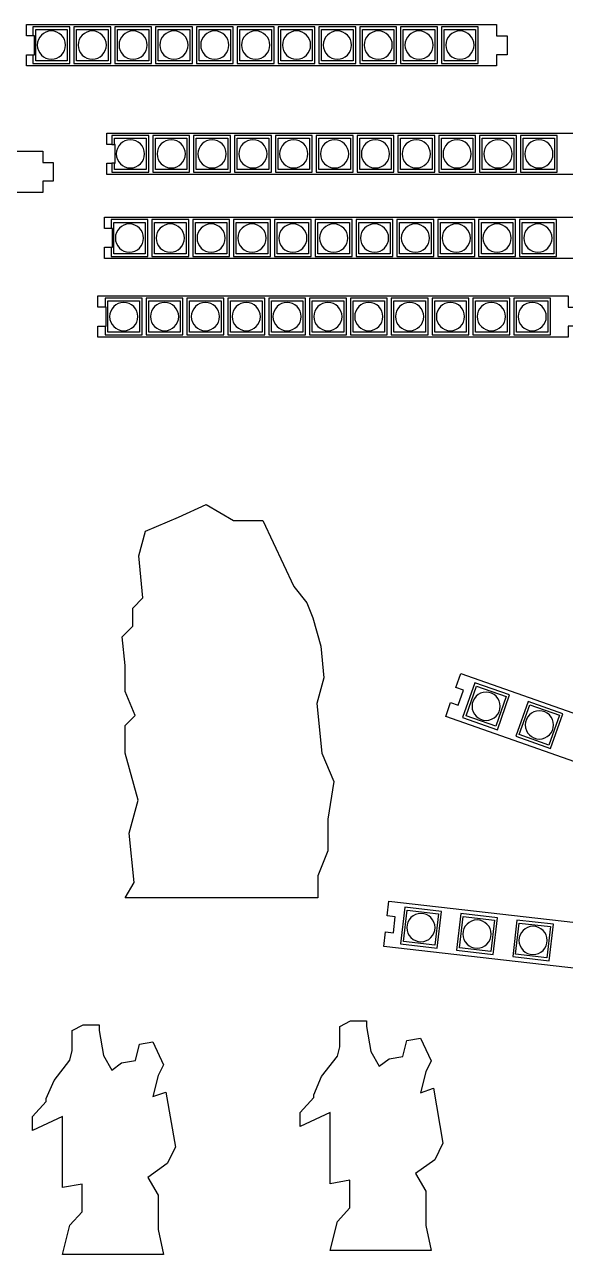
# Model space of a CAD drawing. Extents: x -1323 to 1705, y -706 to 926.
# Drawn here: x -941.5 to -740.3, y -205.5 to 252.4 of the extents above; entities that cross this region are included whole.
import ezdxf

# ---------------------------------------------------------------- set-up
doc = ezdxf.new("R2010")
doc.units = 0
doc.layers.add('CAMADA_1', color=7, linetype='CONTINUOUS')

msp = doc.modelspace()

# ---------------------------------------------------------------- linework, layer by layer
at = {"layer": 'CAMADA_1'}
for points in [[(-940.862, 241.1977), (-938.402, 241.1977), (-938.402, 237.9005), (-924.6819, 237.9005), (-924.6819, 251.6205), (-938.402, 251.6205), (-938.402, 248.1977), (-940.862, 248.1977), (-940.862, 252.3947), (-765.862, 252.3947), (-765.862, 248.1977), (-761.9905, 248.1977), (-761.9905, 241.1977), (-765.862, 241.1977), (-765.862, 237.0008), (-940.862, 237.0008), (-940.862, 241.1977)], [(-925.682, 238.9006), (-937.402, 238.9006), (-937.402, 250.6205), (-925.682, 250.6205), (-925.682, 238.9006)], [(-926.2868, 244.7605), (-926.3936, 245.8196), (-926.6998, 246.8061), (-927.1843, 247.6987), (-927.826, 248.4765), (-928.6038, 249.1182), (-929.4964, 249.6027), (-930.4829, 249.9089), (-931.542, 250.0157), (-932.6011, 249.9089), (-933.5875, 249.6027), (-934.4802, 249.1182), (-935.2579, 248.4765), (-935.8996, 247.6988), (-936.3841, 246.8061), (-936.6903, 245.8197), (-936.7971, 244.7606), (-936.6903, 243.7015), (-936.3841, 242.715), (-935.8996, 241.8224), (-935.2579, 241.0446), (-934.4802, 240.4029), (-933.5875, 239.9184), (-932.6011, 239.6122), (-931.542, 239.5054), (-930.4829, 239.6122), (-929.4965, 239.9184), (-928.6038, 240.4029), (-927.826, 241.0446), (-927.1843, 241.8223), (-926.6998, 242.715), (-926.3936, 243.7014), (-926.2868, 244.7605)], [(-923.202, 237.9005), (-909.482, 237.9005), (-909.482, 251.6205), (-923.202, 251.6205), (-923.202, 237.9005)], [(-922.202, 238.9006), (-922.202, 250.6205), (-910.4819, 250.6205), (-910.4819, 238.9006), (-922.202, 238.9006)], [(-911.0868, 244.7605), (-911.1936, 245.8196), (-911.4998, 246.8061), (-911.9843, 247.6987), (-912.626, 248.4765), (-913.4038, 249.1182), (-914.2964, 249.6027), (-915.2829, 249.9089), (-916.342, 250.0157), (-917.4011, 249.9089), (-918.3875, 249.6027), (-919.2802, 249.1182), (-920.0579, 248.4765), (-920.6996, 247.6988), (-921.1841, 246.8061), (-921.4903, 245.8197), (-921.5971, 244.7606), (-921.4903, 243.7015), (-921.1841, 242.715), (-920.6996, 241.8224), (-920.0579, 241.0446), (-919.2802, 240.4029), (-918.3875, 239.9184), (-917.4011, 239.6122), (-916.342, 239.5054), (-915.2829, 239.6122), (-914.2965, 239.9184), (-913.4038, 240.4029), (-912.626, 241.0446), (-911.9843, 241.8223), (-911.4998, 242.715), (-911.1936, 243.7014), (-911.0868, 244.7605)], [(-908.002, 237.9005), (-894.282, 237.9005), (-894.282, 251.6205), (-908.002, 251.6205), (-908.002, 237.9005)], [(-907.002, 238.9006), (-907.002, 250.6205), (-895.2819, 250.6205), (-895.2819, 238.9006), (-907.002, 238.9006)], [(-895.8868, 244.7605), (-895.9936, 245.8196), (-896.2998, 246.8061), (-896.7843, 247.6987), (-897.426, 248.4765), (-898.2038, 249.1182), (-899.0964, 249.6027), (-900.0829, 249.9089), (-901.142, 250.0157), (-902.2011, 249.9089), (-903.1875, 249.6027), (-904.0802, 249.1182), (-904.8579, 248.4765), (-905.4996, 247.6988), (-905.9841, 246.8061), (-906.2903, 245.8197), (-906.3971, 244.7606), (-906.2903, 243.7015), (-905.9841, 242.715), (-905.4996, 241.8224), (-904.8579, 241.0446), (-904.0802, 240.4029), (-903.1875, 239.9184), (-902.2011, 239.6122), (-901.142, 239.5054), (-900.0829, 239.6122), (-899.0965, 239.9184), (-898.2038, 240.4029), (-897.426, 241.0446), (-896.7843, 241.8223), (-896.2998, 242.715), (-895.9936, 243.7014), (-895.8868, 244.7605)], [(-892.802, 237.9005), (-879.0819, 237.9005), (-879.0819, 251.6205), (-892.802, 251.6205), (-892.802, 237.9005)], [(-880.082, 238.9006), (-891.802, 238.9006), (-891.802, 250.6205), (-880.082, 250.6205), (-880.082, 238.9006)], [(-880.6868, 244.7605), (-880.7936, 245.8196), (-881.0998, 246.8061), (-881.5843, 247.6987), (-882.226, 248.4765), (-883.0038, 249.1182), (-883.8964, 249.6027), (-884.8829, 249.9089), (-885.942, 250.0157), (-887.0011, 249.9089), (-887.9875, 249.6027), (-888.8802, 249.1182), (-889.6579, 248.4765), (-890.2996, 247.6988), (-890.7841, 246.8061), (-891.0903, 245.8197), (-891.1971, 244.7606), (-891.0903, 243.7015), (-890.7841, 242.715), (-890.2996, 241.8224), (-889.6579, 241.0446), (-888.8802, 240.4029), (-887.9875, 239.9184), (-887.0011, 239.6122), (-885.942, 239.5054), (-884.8829, 239.6122), (-883.8965, 239.9184), (-883.0038, 240.4029), (-882.226, 241.0446), (-881.5843, 241.8223), (-881.0998, 242.715), (-880.7936, 243.7014), (-880.6868, 244.7605)], [(-877.602, 237.9005), (-863.882, 237.9005), (-863.882, 251.6205), (-877.602, 251.6205), (-877.602, 237.9005)], [(-864.8819, 238.9006), (-876.602, 238.9006), (-876.602, 250.6205), (-864.8819, 250.6205), (-864.8819, 238.9006)], [(-865.4868, 244.7605), (-865.5936, 245.8196), (-865.8998, 246.8061), (-866.3843, 247.6987), (-867.026, 248.4765), (-867.8038, 249.1182), (-868.6964, 249.6027), (-869.6829, 249.9089), (-870.742, 250.0157), (-871.8011, 249.9089), (-872.7875, 249.6027), (-873.6802, 249.1182), (-874.4579, 248.4765), (-875.0996, 247.6988), (-875.5841, 246.8061), (-875.8903, 245.8197), (-875.9971, 244.7606), (-875.8903, 243.7015), (-875.5841, 242.715), (-875.0996, 241.8224), (-874.4579, 241.0446), (-873.6802, 240.4029), (-872.7875, 239.9184), (-871.8011, 239.6122), (-870.742, 239.5054), (-869.6829, 239.6122), (-868.6965, 239.9184), (-867.8038, 240.4029), (-867.026, 241.0446), (-866.3843, 241.8223), (-865.8998, 242.715), (-865.5936, 243.7014), (-865.4868, 244.7605)], [(-862.402, 237.9005), (-848.682, 237.9005), (-848.682, 251.6205), (-862.402, 251.6205), (-862.402, 237.9005)], [(-849.682, 238.9006), (-861.402, 238.9006), (-861.402, 250.6205), (-849.682, 250.6205), (-849.682, 238.9006)], [(-850.2868, 244.7605), (-850.3936, 245.8196), (-850.6998, 246.8061), (-851.1843, 247.6987), (-851.826, 248.4765), (-852.6038, 249.1182), (-853.4964, 249.6027), (-854.4829, 249.9089), (-855.542, 250.0157), (-856.6011, 249.9089), (-857.5875, 249.6027), (-858.4802, 249.1182), (-859.2579, 248.4765), (-859.8996, 247.6988), (-860.3841, 246.8061), (-860.6903, 245.8197), (-860.7971, 244.7606), (-860.6903, 243.7015), (-860.3841, 242.715), (-859.8996, 241.8224), (-859.2579, 241.0446), (-858.4802, 240.4029), (-857.5875, 239.9184), (-856.6011, 239.6122), (-855.542, 239.5054), (-854.4829, 239.6122), (-853.4965, 239.9184), (-852.6038, 240.4029), (-851.826, 241.0446), (-851.1843, 241.8223), (-850.6998, 242.715), (-850.3936, 243.7014), (-850.2868, 244.7605)], [(-847.202, 237.9005), (-833.4819, 237.9005), (-833.4819, 251.6205), (-847.202, 251.6205), (-847.202, 237.9005)], [(-846.202, 238.9006), (-846.202, 250.6205), (-834.482, 250.6205), (-834.482, 238.9006), (-846.202, 238.9006)], [(-835.0868, 244.7605), (-835.1936, 245.8196), (-835.4998, 246.8061), (-835.9843, 247.6987), (-836.626, 248.4765), (-837.4038, 249.1182), (-838.2964, 249.6027), (-839.2829, 249.9089), (-840.342, 250.0157), (-841.4011, 249.9089), (-842.3875, 249.6027), (-843.2802, 249.1182), (-844.0579, 248.4765), (-844.6996, 247.6988), (-845.1841, 246.8061), (-845.4903, 245.8197), (-845.5971, 244.7606), (-845.4903, 243.7015), (-845.1841, 242.715), (-844.6996, 241.8224), (-844.0579, 241.0446), (-843.2802, 240.4029), (-842.3875, 239.9184), (-841.4011, 239.6122), (-840.342, 239.5054), (-839.2829, 239.6122), (-838.2965, 239.9184), (-837.4038, 240.4029), (-836.626, 241.0446), (-835.9843, 241.8223), (-835.4998, 242.715), (-835.1936, 243.7014), (-835.0868, 244.7605)], [(-832.002, 237.9005), (-818.282, 237.9005), (-818.282, 251.6205), (-832.002, 251.6205), (-832.002, 237.9005)], [(-819.2819, 238.9006), (-831.002, 238.9006), (-831.002, 250.6205), (-819.2819, 250.6205), (-819.2819, 238.9006)], [(-819.8868, 244.7605), (-819.9936, 245.8196), (-820.2998, 246.8061), (-820.7843, 247.6987), (-821.426, 248.4765), (-822.2038, 249.1182), (-823.0964, 249.6027), (-824.0829, 249.9089), (-825.142, 250.0157), (-826.2011, 249.9089), (-827.1875, 249.6027), (-828.0802, 249.1182), (-828.8579, 248.4765), (-829.4996, 247.6988), (-829.9841, 246.8061), (-830.2903, 245.8197), (-830.3971, 244.7606), (-830.2903, 243.7015), (-829.9841, 242.715), (-829.4996, 241.8224), (-828.8579, 241.0446), (-828.0802, 240.4029), (-827.1875, 239.9184), (-826.2011, 239.6122), (-825.142, 239.5054), (-824.0829, 239.6122), (-823.0965, 239.9184), (-822.2038, 240.4029), (-821.426, 241.0446), (-820.7843, 241.8223), (-820.2998, 242.715), (-819.9936, 243.7014), (-819.8868, 244.7605)], [(-816.802, 237.9005), (-803.082, 237.9005), (-803.082, 251.6205), (-816.802, 251.6205), (-816.802, 237.9005)], [(-815.802, 238.9006), (-815.802, 250.6205), (-804.082, 250.6205), (-804.082, 238.9006), (-815.802, 238.9006)], [(-804.6868, 244.7605), (-804.7936, 245.8196), (-805.0998, 246.8061), (-805.5843, 247.6987), (-806.226, 248.4765), (-807.0038, 249.1182), (-807.8964, 249.6027), (-808.8829, 249.9089), (-809.942, 250.0157), (-811.0011, 249.9089), (-811.9875, 249.6027), (-812.8802, 249.1182), (-813.6579, 248.4765), (-814.2996, 247.6988), (-814.7841, 246.8061), (-815.0903, 245.8197), (-815.1971, 244.7606), (-815.0903, 243.7015), (-814.7841, 242.715), (-814.2996, 241.8224), (-813.6579, 241.0446), (-812.8802, 240.4029), (-811.9875, 239.9184), (-811.0011, 239.6122), (-809.942, 239.5054), (-808.8829, 239.6122), (-807.8965, 239.9184), (-807.0038, 240.4029), (-806.226, 241.0446), (-805.5843, 241.8223), (-805.0998, 242.715), (-804.7936, 243.7014), (-804.6868, 244.7605)], [(-801.602, 237.9005), (-787.8819, 237.9005), (-787.8819, 251.6205), (-801.602, 251.6205), (-801.602, 237.9005)], [(-788.8819, 238.9006), (-800.6019, 238.9006), (-800.6019, 250.6205), (-788.8819, 250.6205), (-788.8819, 238.9006)], [(-789.4868, 244.7605), (-789.5936, 245.8196), (-789.8998, 246.8061), (-790.3843, 247.6987), (-791.026, 248.4765), (-791.8038, 249.1182), (-792.6964, 249.6027), (-793.6829, 249.9089), (-794.742, 250.0157), (-795.8011, 249.9089), (-796.7875, 249.6027), (-797.6802, 249.1182), (-798.4579, 248.4765), (-799.0996, 247.6988), (-799.5841, 246.8061), (-799.8903, 245.8197), (-799.9971, 244.7606), (-799.8903, 243.7015), (-799.5841, 242.715), (-799.0996, 241.8224), (-798.4579, 241.0446), (-797.6802, 240.4029), (-796.7875, 239.9184), (-795.8011, 239.6122), (-794.742, 239.5054), (-793.6829, 239.6122), (-792.6965, 239.9184), (-791.8038, 240.4029), (-791.026, 241.0446), (-790.3843, 241.8223), (-789.8998, 242.715), (-789.5936, 243.7014), (-789.4868, 244.7605)], [(-786.402, 237.9005), (-772.6819, 237.9005), (-772.6819, 251.6205), (-786.402, 251.6205), (-786.402, 237.9005)], [(-773.682, 238.9006), (-785.402, 238.9006), (-785.402, 250.6205), (-773.682, 250.6205), (-773.682, 238.9006)], [(-774.2868, 244.7605), (-774.3936, 245.8196), (-774.6998, 246.8061), (-775.1843, 247.6987), (-775.826, 248.4765), (-776.6038, 249.1182), (-777.4964, 249.6027), (-778.4829, 249.9089), (-779.542, 250.0157), (-780.6011, 249.9089), (-781.5875, 249.6027), (-782.4802, 249.1182), (-783.2579, 248.4765), (-783.8996, 247.6988), (-784.3841, 246.8061), (-784.6903, 245.8197), (-784.7971, 244.7606), (-784.6903, 243.7015), (-784.3841, 242.715), (-783.8996, 241.8224), (-783.2579, 241.0446), (-782.4802, 240.4029), (-781.5875, 239.9184), (-780.6011, 239.6122), (-779.542, 239.5054), (-778.4829, 239.6122), (-777.4965, 239.9184), (-776.6038, 240.4029), (-775.826, 241.0446), (-775.1843, 241.8223), (-774.6998, 242.715), (-774.3936, 243.7014), (-774.2868, 244.7605)], [(-909.022, 207.7944), (-910.8833, 207.7944), (-910.8833, 211.9963), (-735.8833, 211.9963), (-735.8833, 207.7944), (-732.0117, 207.7944), (-732.0117, 200.7945), (-735.8833, 200.7945), (-735.8833, 196.6025), (-910.8833, 196.6025), (-910.8833, 200.7945), (-909.022, 200.7945), (-909.022, 197.4059), (-895.302, 197.4059), (-895.302, 211.126), (-909.022, 211.126), (-909.022, 207.7944)], [(-880.102, 211.126), (-893.8221, 211.126), (-893.8221, 197.4059), (-880.102, 197.4059), (-880.102, 211.126)], [(-864.902, 211.126), (-878.6221, 211.126), (-878.6221, 197.4059), (-864.902, 197.4059), (-864.902, 211.126)], [(-849.702, 211.126), (-863.422, 211.126), (-863.422, 197.4059), (-849.702, 197.4059), (-849.702, 211.126)], [(-834.5021, 211.126), (-848.2221, 211.126), (-848.2221, 197.4059), (-834.5021, 197.4059), (-834.5021, 211.126)], [(-819.302, 211.126), (-833.0221, 211.126), (-833.0221, 197.4059), (-819.302, 197.4059), (-819.302, 211.126)], [(-804.102, 211.126), (-817.822, 211.126), (-817.822, 197.4059), (-804.102, 197.4059), (-804.102, 211.126)], [(-788.902, 211.126), (-802.6221, 211.126), (-802.6221, 197.4059), (-788.902, 197.4059), (-788.902, 211.126)], [(-773.7021, 211.126), (-787.422, 211.126), (-787.422, 197.4059), (-773.7021, 197.4059), (-773.7021, 211.126)], [(-758.502, 211.126), (-772.2221, 211.126), (-772.2221, 197.4059), (-758.502, 197.4059), (-758.502, 211.126)], [(-743.302, 211.126), (-757.0221, 211.126), (-757.0221, 197.4059), (-743.302, 197.4059), (-743.302, 211.126)], [(-907.8832, 207.7944), (-908.0221, 207.7944), (-908.0221, 210.1261), (-896.3021, 210.1261), (-896.3021, 198.406), (-908.0221, 198.406), (-908.0221, 200.7945), (-907.8832, 200.7945), (-907.8832, 207.7944)], [(-896.9069, 204.266), (-897.0137, 205.3251), (-897.3199, 206.3115), (-897.8044, 207.2042), (-898.4461, 207.9819), (-899.2238, 208.6236), (-900.1165, 209.1081), (-901.1029, 209.4143), (-902.162, 209.5211), (-903.2211, 209.4144), (-904.2076, 209.1082), (-905.1002, 208.6237), (-905.878, 207.982), (-906.5197, 207.2042), (-907.0042, 206.3116), (-907.3104, 205.3251), (-907.4172, 204.266), (-907.3104, 203.2069), (-907.0042, 202.2205), (-906.5197, 201.3278), (-905.878, 200.5501), (-905.1003, 199.9084), (-904.2076, 199.4239), (-903.2212, 199.1177), (-902.1621, 199.0109), (-901.103, 199.1177), (-900.1165, 199.4239), (-899.2239, 199.9084), (-898.4461, 200.5501), (-897.8044, 201.3278), (-897.3199, 202.2205), (-897.0137, 203.2069), (-896.9069, 204.266)], [(-892.8221, 198.406), (-892.8221, 210.1261), (-881.102, 210.1261), (-881.102, 198.406), (-892.8221, 198.406)], [(-881.7069, 204.266), (-881.8137, 205.3251), (-882.1199, 206.3115), (-882.6044, 207.2042), (-883.2461, 207.9819), (-884.0238, 208.6236), (-884.9165, 209.1081), (-885.9029, 209.4143), (-886.962, 209.5211), (-888.0211, 209.4144), (-889.0076, 209.1082), (-889.9002, 208.6237), (-890.678, 207.982), (-891.3197, 207.2042), (-891.8042, 206.3116), (-892.1104, 205.3251), (-892.2172, 204.266), (-892.1104, 203.2069), (-891.8042, 202.2205), (-891.3197, 201.3278), (-890.678, 200.5501), (-889.9003, 199.9084), (-889.0076, 199.4239), (-888.0212, 199.1177), (-886.9621, 199.0109), (-885.903, 199.1177), (-884.9165, 199.4239), (-884.0239, 199.9084), (-883.2461, 200.5501), (-882.6044, 201.3278), (-882.1199, 202.2205), (-881.8137, 203.2069), (-881.7069, 204.266)], [(-877.622, 198.406), (-877.622, 210.1261), (-865.902, 210.1261), (-865.902, 198.406), (-877.622, 198.406)], [(-866.5069, 204.266), (-866.6137, 205.3251), (-866.9199, 206.3115), (-867.4044, 207.2042), (-868.0461, 207.9819), (-868.8238, 208.6236), (-869.7165, 209.1081), (-870.7029, 209.4143), (-871.762, 209.5211), (-872.8211, 209.4144), (-873.8076, 209.1082), (-874.7002, 208.6237), (-875.478, 207.982), (-876.1197, 207.2042), (-876.6042, 206.3116), (-876.9104, 205.3251), (-877.0172, 204.266), (-876.9104, 203.2069), (-876.6042, 202.2205), (-876.1197, 201.3278), (-875.478, 200.5501), (-874.7003, 199.9084), (-873.8076, 199.4239), (-872.8212, 199.1177), (-871.7621, 199.0109), (-870.703, 199.1177), (-869.7165, 199.4239), (-868.8239, 199.9084), (-868.0461, 200.5501), (-867.4044, 201.3278), (-866.9199, 202.2205), (-866.6137, 203.2069), (-866.5069, 204.266)], [(-850.702, 198.406), (-862.4221, 198.406), (-862.4221, 210.1261), (-850.702, 210.1261), (-850.702, 198.406)], [(-851.3069, 204.266), (-851.4137, 205.3251), (-851.7199, 206.3115), (-852.2044, 207.2042), (-852.8461, 207.9819), (-853.6238, 208.6236), (-854.5165, 209.1081), (-855.5029, 209.4143), (-856.562, 209.5211), (-857.6211, 209.4144), (-858.6076, 209.1082), (-859.5002, 208.6237), (-860.278, 207.982), (-860.9197, 207.2042), (-861.4042, 206.3116), (-861.7104, 205.3251), (-861.8172, 204.266), (-861.7104, 203.2069), (-861.4042, 202.2205), (-860.9197, 201.3278), (-860.278, 200.5501), (-859.5003, 199.9084), (-858.6076, 199.4239), (-857.6212, 199.1177), (-856.5621, 199.0109), (-855.503, 199.1177), (-854.5165, 199.4239), (-853.6239, 199.9084), (-852.8461, 200.5501), (-852.2044, 201.3278), (-851.7199, 202.2205), (-851.4137, 203.2069), (-851.3069, 204.266)], [(-847.2221, 198.406), (-847.2221, 210.1261), (-835.502, 210.1261), (-835.502, 198.406), (-847.2221, 198.406)], [(-836.1069, 204.266), (-836.2137, 205.3251), (-836.5199, 206.3115), (-837.0044, 207.2042), (-837.6461, 207.9819), (-838.4238, 208.6236), (-839.3165, 209.1081), (-840.3029, 209.4143), (-841.362, 209.5211), (-842.4211, 209.4144), (-843.4076, 209.1082), (-844.3002, 208.6237), (-845.078, 207.982), (-845.7197, 207.2042), (-846.2042, 206.3116), (-846.5104, 205.3251), (-846.6172, 204.266), (-846.5104, 203.2069), (-846.2042, 202.2205), (-845.7197, 201.3278), (-845.078, 200.5501), (-844.3003, 199.9084), (-843.4076, 199.4239), (-842.4212, 199.1177), (-841.3621, 199.0109), (-840.303, 199.1177), (-839.3165, 199.4239), (-838.4239, 199.9084), (-837.6461, 200.5501), (-837.0044, 201.3278), (-836.5199, 202.2205), (-836.2137, 203.2069), (-836.1069, 204.266)], [(-832.022, 198.406), (-832.022, 210.1261), (-820.302, 210.1261), (-820.302, 198.406), (-832.022, 198.406)], [(-820.9069, 204.266), (-821.0137, 205.3251), (-821.3199, 206.3115), (-821.8044, 207.2042), (-822.4461, 207.9819), (-823.2238, 208.6236), (-824.1165, 209.1081), (-825.1029, 209.4143), (-826.162, 209.5211), (-827.2211, 209.4144), (-828.2076, 209.1082), (-829.1002, 208.6237), (-829.878, 207.982), (-830.5197, 207.2042), (-831.0042, 206.3116), (-831.3104, 205.3251), (-831.4172, 204.266), (-831.3104, 203.2069), (-831.0042, 202.2205), (-830.5197, 201.3278), (-829.878, 200.5501), (-829.1003, 199.9084), (-828.2076, 199.4239), (-827.2212, 199.1177), (-826.1621, 199.0109), (-825.103, 199.1177), (-824.1165, 199.4239), (-823.2239, 199.9084), (-822.4461, 200.5501), (-821.8044, 201.3278), (-821.3199, 202.2205), (-821.0137, 203.2069), (-820.9069, 204.266)], [(-805.102, 198.406), (-816.8221, 198.406), (-816.8221, 210.1261), (-805.102, 210.1261), (-805.102, 198.406)], [(-805.7069, 204.266), (-805.8137, 205.3251), (-806.1199, 206.3115), (-806.6044, 207.2042), (-807.2461, 207.9819), (-808.0238, 208.6236), (-808.9165, 209.1081), (-809.9029, 209.4143), (-810.962, 209.5211), (-812.0211, 209.4144), (-813.0076, 209.1082), (-813.9002, 208.6237), (-814.678, 207.982), (-815.3197, 207.2042), (-815.8042, 206.3116), (-816.1104, 205.3251), (-816.2172, 204.266), (-816.1104, 203.2069), (-815.8042, 202.2205), (-815.3197, 201.3278), (-814.678, 200.5501), (-813.9003, 199.9084), (-813.0076, 199.4239), (-812.0212, 199.1177), (-810.9621, 199.0109), (-809.903, 199.1177), (-808.9165, 199.4239), (-808.0239, 199.9084), (-807.2461, 200.5501), (-806.6044, 201.3278), (-806.1199, 202.2205), (-805.8137, 203.2069), (-805.7069, 204.266)], [(-801.6221, 198.406), (-801.6221, 210.1261), (-789.902, 210.1261), (-789.902, 198.406), (-801.6221, 198.406)], [(-790.5069, 204.266), (-790.6137, 205.3251), (-790.9199, 206.3115), (-791.4044, 207.2042), (-792.0461, 207.9819), (-792.8238, 208.6236), (-793.7165, 209.1081), (-794.7029, 209.4143), (-795.762, 209.5211), (-796.8211, 209.4144), (-797.8076, 209.1082), (-798.7002, 208.6237), (-799.478, 207.982), (-800.1197, 207.2042), (-800.6042, 206.3116), (-800.9104, 205.3251), (-801.0172, 204.266), (-800.9104, 203.2069), (-800.6042, 202.2205), (-800.1197, 201.3278), (-799.478, 200.5501), (-798.7003, 199.9084), (-797.8076, 199.4239), (-796.8212, 199.1177), (-795.7621, 199.0109), (-794.703, 199.1177), (-793.7165, 199.4239), (-792.8239, 199.9084), (-792.0461, 200.5501), (-791.4044, 201.3278), (-790.9199, 202.2205), (-790.6137, 203.2069), (-790.5069, 204.266)], [(-774.7021, 198.406), (-786.4221, 198.406), (-786.4221, 210.1261), (-774.7021, 210.1261), (-774.7021, 198.406)], [(-775.3069, 204.266), (-775.4137, 205.3251), (-775.7199, 206.3115), (-776.2044, 207.2042), (-776.8461, 207.9819), (-777.6238, 208.6236), (-778.5165, 209.1081), (-779.5029, 209.4143), (-780.562, 209.5211), (-781.6211, 209.4144), (-782.6076, 209.1082), (-783.5002, 208.6237), (-784.278, 207.982), (-784.9197, 207.2042), (-785.4042, 206.3116), (-785.7104, 205.3251), (-785.8172, 204.266), (-785.7104, 203.2069), (-785.4042, 202.2205), (-784.9197, 201.3278), (-784.278, 200.5501), (-783.5003, 199.9084), (-782.6076, 199.4239), (-781.6212, 199.1177), (-780.5621, 199.0109), (-779.503, 199.1177), (-778.5165, 199.4239), (-777.6239, 199.9084), (-776.8461, 200.5501), (-776.2044, 201.3278), (-775.7199, 202.2205), (-775.4137, 203.2069), (-775.3069, 204.266)], [(-771.222, 198.406), (-771.222, 210.1261), (-759.502, 210.1261), (-759.502, 198.406), (-771.222, 198.406)], [(-760.1069, 204.266), (-760.2137, 205.3251), (-760.5199, 206.3115), (-761.0044, 207.2042), (-761.6461, 207.9819), (-762.4238, 208.6236), (-763.3165, 209.1081), (-764.3029, 209.4143), (-765.362, 209.5211), (-766.4211, 209.4144), (-767.4076, 209.1082), (-768.3002, 208.6237), (-769.078, 207.982), (-769.7197, 207.2042), (-770.2042, 206.3116), (-770.5104, 205.3251), (-770.6172, 204.266), (-770.5104, 203.2069), (-770.2042, 202.2205), (-769.7197, 201.3278), (-769.078, 200.5501), (-768.3003, 199.9084), (-767.4076, 199.4239), (-766.4212, 199.1177), (-765.3621, 199.0109), (-764.303, 199.1177), (-763.3165, 199.4239), (-762.4239, 199.9084), (-761.6461, 200.5501), (-761.0044, 201.3278), (-760.5199, 202.2205), (-760.2137, 203.2069), (-760.1069, 204.266)], [(-756.0221, 198.406), (-756.0221, 210.1261), (-744.302, 210.1261), (-744.302, 198.406), (-756.0221, 198.406)], [(-744.9069, 204.266), (-745.0137, 205.3251), (-745.3199, 206.3115), (-745.8044, 207.2042), (-746.4461, 207.9819), (-747.2238, 208.6236), (-748.1165, 209.1081), (-749.1029, 209.4143), (-750.162, 209.5211), (-751.2211, 209.4144), (-752.2076, 209.1082), (-753.1002, 208.6237), (-753.878, 207.982), (-754.5197, 207.2042), (-755.0042, 206.3116), (-755.3104, 205.3251), (-755.4172, 204.266), (-755.3104, 203.2069), (-755.0042, 202.2205), (-754.5197, 201.3278), (-753.878, 200.5501), (-753.1003, 199.9084), (-752.2076, 199.4239), (-751.2212, 199.1177), (-750.1621, 199.0109), (-749.103, 199.1177), (-748.1165, 199.4239), (-747.2239, 199.9084), (-746.4461, 200.5501), (-745.8044, 201.3278), (-745.3199, 202.2205), (-745.0137, 203.2069), (-744.9069, 204.266)], [(-1109.7662, 194.0762), (-1107.905, 194.0762), (-1107.905, 190.7445), (-1094.185, 190.7445), (-1094.185, 204.4646), (-1107.905, 204.4646), (-1107.905, 201.0762), (-1109.7662, 201.0762), (-1109.7662, 205.268), (-934.7662, 205.268), (-934.7662, 201.0762), (-930.8946, 201.0762), (-930.8946, 194.0762), (-934.7662, 194.0762), (-934.7662, 189.8743), (-1109.7662, 189.8743), (-1109.7662, 194.0762)], [(-909.3633, 176.4686), (-911.8233, 176.4686), (-911.8233, 180.6655), (-736.8234, 180.6655), (-736.8234, 176.4686), (-732.9518, 176.4686), (-732.9518, 169.4687), (-736.8234, 169.4687), (-736.8234, 165.2718), (-911.8233, 165.2718), (-911.8233, 169.4687), (-909.3633, 169.4687), (-909.3633, 166.0458), (-895.6433, 166.0458), (-895.6433, 179.7658), (-909.3633, 179.7658), (-909.3633, 176.4686)], [(-908.3633, 167.0458), (-908.3633, 178.7659), (-896.6433, 178.7659), (-896.6433, 167.0458), (-908.3633, 167.0458)], [(-880.4433, 179.7658), (-894.1633, 179.7658), (-894.1633, 166.0458), (-880.4433, 166.0458), (-880.4433, 179.7658)], [(-881.4433, 167.0458), (-893.1633, 167.0458), (-893.1633, 178.7659), (-881.4433, 178.7659), (-881.4433, 167.0458)], [(-865.2433, 179.7658), (-878.9633, 179.7658), (-878.9633, 166.0458), (-865.2433, 166.0458), (-865.2433, 179.7658)], [(-877.9633, 167.0458), (-877.9633, 178.7659), (-866.2433, 178.7659), (-866.2433, 167.0458), (-877.9633, 167.0458)], [(-850.0433, 179.7658), (-863.7633, 179.7658), (-863.7633, 166.0458), (-850.0433, 166.0458), (-850.0433, 179.7658)], [(-862.7633, 167.0458), (-862.7633, 178.7659), (-851.0433, 178.7659), (-851.0433, 167.0458), (-862.7633, 167.0458)], [(-834.8433, 179.7658), (-848.5633, 179.7658), (-848.5633, 166.0458), (-834.8433, 166.0458), (-834.8433, 179.7658)], [(-835.8433, 167.0458), (-847.5633, 167.0458), (-847.5633, 178.7659), (-835.8433, 178.7659), (-835.8433, 167.0458)], [(-819.6433, 179.7658), (-833.3633, 179.7658), (-833.3633, 166.0458), (-819.6433, 166.0458), (-819.6433, 179.7658)], [(-820.6433, 167.0458), (-832.3633, 167.0458), (-832.3633, 178.7659), (-820.6433, 178.7659), (-820.6433, 167.0458)], [(-804.4433, 179.7658), (-818.1633, 179.7658), (-818.1633, 166.0458), (-804.4433, 166.0458), (-804.4433, 179.7658)], [(-817.1633, 167.0458), (-817.1633, 178.7659), (-805.4433, 178.7659), (-805.4433, 167.0458), (-817.1633, 167.0458)], [(-789.2433, 179.7658), (-802.9633, 179.7658), (-802.9633, 166.0458), (-789.2433, 166.0458), (-789.2433, 179.7658)], [(-801.9633, 167.0458), (-801.9633, 178.7659), (-790.2432, 178.7659), (-790.2432, 167.0458), (-801.9633, 167.0458)], [(-774.0432, 179.7658), (-787.7633, 179.7658), (-787.7633, 166.0458), (-774.0432, 166.0458), (-774.0432, 179.7658)], [(-786.7633, 167.0458), (-786.7633, 178.7659), (-775.0433, 178.7659), (-775.0433, 167.0458), (-786.7633, 167.0458)], [(-758.8433, 179.7658), (-772.5633, 179.7658), (-772.5633, 166.0458), (-758.8433, 166.0458), (-758.8433, 179.7658)], [(-771.5633, 167.0458), (-771.5633, 178.7659), (-759.8433, 178.7659), (-759.8433, 167.0458), (-771.5633, 167.0458)], [(-743.6433, 179.7658), (-757.3633, 179.7658), (-757.3633, 166.0458), (-743.6433, 166.0458), (-743.6433, 179.7658)], [(-744.6432, 167.0458), (-756.3633, 167.0458), (-756.3633, 178.7659), (-744.6432, 178.7659), (-744.6432, 167.0458)], [(-897.2481, 172.9058), (-897.3549, 173.9649), (-897.6611, 174.9514), (-898.1456, 175.844), (-898.7873, 176.6218), (-899.5651, 177.2635), (-900.4577, 177.748), (-901.4442, 178.0542), (-902.5033, 178.161), (-903.5624, 178.0542), (-904.5488, 177.748), (-905.4415, 177.2635), (-906.2192, 176.6218), (-906.8609, 175.8441), (-907.3454, 174.9514), (-907.6516, 173.965), (-907.7584, 172.9059), (-907.6516, 171.8468), (-907.3454, 170.8603), (-906.8609, 169.9677), (-906.2192, 169.1899), (-905.4415, 168.5482), (-904.5488, 168.0637), (-903.5624, 167.7575), (-902.5033, 167.6507), (-901.4442, 167.7575), (-900.4578, 168.0637), (-899.5651, 168.5482), (-898.7874, 169.1899), (-898.1457, 169.9676), (-897.6611, 170.8603), (-897.3549, 171.8467), (-897.2481, 172.9058)], [(-882.0481, 172.9058), (-882.1549, 173.9649), (-882.4611, 174.9514), (-882.9456, 175.844), (-883.5873, 176.6218), (-884.3651, 177.2635), (-885.2577, 177.748), (-886.2442, 178.0542), (-887.3033, 178.161), (-888.3624, 178.0542), (-889.3488, 177.748), (-890.2415, 177.2635), (-891.0192, 176.6218), (-891.6609, 175.8441), (-892.1454, 174.9514), (-892.4516, 173.965), (-892.5584, 172.9059), (-892.4516, 171.8468), (-892.1454, 170.8603), (-891.6609, 169.9677), (-891.0192, 169.1899), (-890.2415, 168.5482), (-889.3488, 168.0637), (-888.3624, 167.7575), (-887.3033, 167.6507), (-886.2442, 167.7575), (-885.2578, 168.0637), (-884.3651, 168.5482), (-883.5874, 169.1899), (-882.9457, 169.9676), (-882.4611, 170.8603), (-882.1549, 171.8467), (-882.0481, 172.9058)], [(-866.8481, 172.9058), (-866.9549, 173.9649), (-867.2611, 174.9514), (-867.7456, 175.844), (-868.3873, 176.6218), (-869.1651, 177.2635), (-870.0577, 177.748), (-871.0442, 178.0542), (-872.1033, 178.161), (-873.1624, 178.0542), (-874.1488, 177.748), (-875.0415, 177.2635), (-875.8192, 176.6218), (-876.4609, 175.8441), (-876.9454, 174.9514), (-877.2516, 173.965), (-877.3584, 172.9059), (-877.2516, 171.8468), (-876.9454, 170.8603), (-876.4609, 169.9677), (-875.8192, 169.1899), (-875.0415, 168.5482), (-874.1488, 168.0637), (-873.1624, 167.7575), (-872.1033, 167.6507), (-871.0442, 167.7575), (-870.0578, 168.0637), (-869.1651, 168.5482), (-868.3874, 169.1899), (-867.7457, 169.9676), (-867.2611, 170.8603), (-866.9549, 171.8467), (-866.8481, 172.9058)], [(-851.6481, 172.9058), (-851.7549, 173.9649), (-852.0611, 174.9514), (-852.5456, 175.844), (-853.1873, 176.6218), (-853.9651, 177.2635), (-854.8577, 177.748), (-855.8442, 178.0542), (-856.9033, 178.161), (-857.9624, 178.0542), (-858.9488, 177.748), (-859.8415, 177.2635), (-860.6192, 176.6218), (-861.2609, 175.8441), (-861.7454, 174.9514), (-862.0516, 173.965), (-862.1584, 172.9059), (-862.0516, 171.8468), (-861.7454, 170.8603), (-861.2609, 169.9677), (-860.6192, 169.1899), (-859.8415, 168.5482), (-858.9488, 168.0637), (-857.9624, 167.7575), (-856.9033, 167.6507), (-855.8442, 167.7575), (-854.8578, 168.0637), (-853.9651, 168.5482), (-853.1874, 169.1899), (-852.5457, 169.9676), (-852.0611, 170.8603), (-851.7549, 171.8467), (-851.6481, 172.9058)], [(-836.4481, 172.9058), (-836.5549, 173.9649), (-836.8611, 174.9514), (-837.3456, 175.844), (-837.9873, 176.6218), (-838.7651, 177.2635), (-839.6577, 177.748), (-840.6442, 178.0542), (-841.7033, 178.161), (-842.7624, 178.0542), (-843.7488, 177.748), (-844.6415, 177.2635), (-845.4192, 176.6218), (-846.0609, 175.8441), (-846.5454, 174.9514), (-846.8516, 173.965), (-846.9584, 172.9059), (-846.8516, 171.8468), (-846.5454, 170.8603), (-846.0609, 169.9677), (-845.4192, 169.1899), (-844.6415, 168.5482), (-843.7488, 168.0637), (-842.7624, 167.7575), (-841.7033, 167.6507), (-840.6442, 167.7575), (-839.6578, 168.0637), (-838.7651, 168.5482), (-837.9874, 169.1899), (-837.3457, 169.9676), (-836.8611, 170.8603), (-836.5549, 171.8467), (-836.4481, 172.9058)], [(-821.2481, 172.9058), (-821.3549, 173.9649), (-821.6611, 174.9514), (-822.1456, 175.844), (-822.7873, 176.6218), (-823.5651, 177.2635), (-824.4577, 177.748), (-825.4442, 178.0542), (-826.5033, 178.161), (-827.5624, 178.0542), (-828.5488, 177.748), (-829.4415, 177.2635), (-830.2192, 176.6218), (-830.8609, 175.8441), (-831.3454, 174.9514), (-831.6516, 173.965), (-831.7584, 172.9059), (-831.6516, 171.8468), (-831.3454, 170.8603), (-830.8609, 169.9677), (-830.2192, 169.1899), (-829.4415, 168.5482), (-828.5488, 168.0637), (-827.5624, 167.7575), (-826.5033, 167.6507), (-825.4442, 167.7575), (-824.4578, 168.0637), (-823.5651, 168.5482), (-822.7874, 169.1899), (-822.1457, 169.9676), (-821.6611, 170.8603), (-821.3549, 171.8467), (-821.2481, 172.9058)], [(-806.0481, 172.9058), (-806.1549, 173.9649), (-806.4611, 174.9514), (-806.9456, 175.844), (-807.5873, 176.6218), (-808.3651, 177.2635), (-809.2577, 177.748), (-810.2442, 178.0542), (-811.3033, 178.161), (-812.3624, 178.0542), (-813.3488, 177.748), (-814.2415, 177.2635), (-815.0192, 176.6218), (-815.6609, 175.8441), (-816.1454, 174.9514), (-816.4516, 173.965), (-816.5584, 172.9059), (-816.4516, 171.8468), (-816.1454, 170.8603), (-815.6609, 169.9677), (-815.0192, 169.1899), (-814.2415, 168.5482), (-813.3488, 168.0637), (-812.3624, 167.7575), (-811.3033, 167.6507), (-810.2442, 167.7575), (-809.2578, 168.0637), (-808.3651, 168.5482), (-807.5874, 169.1899), (-806.9457, 169.9676), (-806.4611, 170.8603), (-806.1549, 171.8467), (-806.0481, 172.9058)], [(-790.8481, 172.9058), (-790.9549, 173.9649), (-791.2611, 174.9514), (-791.7456, 175.844), (-792.3873, 176.6218), (-793.1651, 177.2635), (-794.0577, 177.748), (-795.0442, 178.0542), (-796.1033, 178.161), (-797.1624, 178.0542), (-798.1488, 177.748), (-799.0415, 177.2635), (-799.8192, 176.6218), (-800.4609, 175.8441), (-800.9454, 174.9514), (-801.2516, 173.965), (-801.3584, 172.9059), (-801.2516, 171.8468), (-800.9454, 170.8603), (-800.4609, 169.9677), (-799.8192, 169.1899), (-799.0415, 168.5482), (-798.1488, 168.0637), (-797.1624, 167.7575), (-796.1033, 167.6507), (-795.0442, 167.7575), (-794.0578, 168.0637), (-793.1651, 168.5482), (-792.3874, 169.1899), (-791.7457, 169.9676), (-791.2611, 170.8603), (-790.9549, 171.8467), (-790.8481, 172.9058)], [(-775.6481, 172.9058), (-775.7549, 173.9649), (-776.0611, 174.9514), (-776.5456, 175.844), (-777.1873, 176.6218), (-777.9651, 177.2635), (-778.8577, 177.748), (-779.8442, 178.0542), (-780.9033, 178.161), (-781.9624, 178.0542), (-782.9488, 177.748), (-783.8415, 177.2635), (-784.6192, 176.6218), (-785.2609, 175.8441), (-785.7454, 174.9514), (-786.0516, 173.965), (-786.1584, 172.9059), (-786.0516, 171.8468), (-785.7454, 170.8603), (-785.2609, 169.9677), (-784.6192, 169.1899), (-783.8415, 168.5482), (-782.9488, 168.0637), (-781.9624, 167.7575), (-780.9033, 167.6507), (-779.8442, 167.7575), (-778.8578, 168.0637), (-777.9651, 168.5482), (-777.1874, 169.1899), (-776.5457, 169.9676), (-776.0611, 170.8603), (-775.7549, 171.8467), (-775.6481, 172.9058)], [(-760.4481, 172.9058), (-760.5549, 173.9649), (-760.8611, 174.9514), (-761.3456, 175.844), (-761.9873, 176.6218), (-762.7651, 177.2635), (-763.6577, 177.748), (-764.6442, 178.0542), (-765.7033, 178.161), (-766.7624, 178.0542), (-767.7488, 177.748), (-768.6415, 177.2635), (-769.4192, 176.6218), (-770.0609, 175.8441), (-770.5454, 174.9514), (-770.8516, 173.965), (-770.9584, 172.9059), (-770.8516, 171.8468), (-770.5454, 170.8603), (-770.0609, 169.9677), (-769.4192, 169.1899), (-768.6415, 168.5482), (-767.7488, 168.0637), (-766.7624, 167.7575), (-765.7033, 167.6507), (-764.6442, 167.7575), (-763.6578, 168.0637), (-762.7651, 168.5482), (-761.9874, 169.1899), (-761.3457, 169.9676), (-760.8611, 170.8603), (-760.5549, 171.8467), (-760.4481, 172.9058)], [(-745.2481, 172.9058), (-745.3549, 173.9649), (-745.6611, 174.9514), (-746.1456, 175.844), (-746.7873, 176.6218), (-747.5651, 177.2635), (-748.4577, 177.748), (-749.4442, 178.0542), (-750.5033, 178.161), (-751.5624, 178.0542), (-752.5488, 177.748), (-753.4415, 177.2635), (-754.2192, 176.6218), (-754.8609, 175.8441), (-755.3454, 174.9514), (-755.6516, 173.965), (-755.7584, 172.9059), (-755.6516, 171.8468), (-755.3454, 170.8603), (-754.8609, 169.9677), (-754.2192, 169.1899), (-753.4415, 168.5482), (-752.5488, 168.0637), (-751.5624, 167.7575), (-750.5033, 167.6507), (-749.4442, 167.7575), (-748.4578, 168.0637), (-747.5651, 168.5482), (-746.7874, 169.1899), (-746.1457, 169.9676), (-745.6611, 170.8603), (-745.3549, 171.8467), (-745.2481, 172.9058)], [(-914.2305, 140.1492), (-911.5029, 140.1492), (-911.5029, 136.815), (-897.7829, 136.815), (-897.7829, 150.535), (-911.5029, 150.535), (-911.5029, 147.1492), (-914.2305, 147.1492), (-914.2305, 151.3461), (-739.2306, 151.3461), (-739.2306, 147.1492), (-735.359, 147.1492), (-735.359, 140.1492), (-739.2306, 140.1492), (-739.2306, 135.9524), (-914.2305, 135.9524), (-914.2305, 140.1492)], [(-898.7829, 149.535), (-898.7829, 137.815), (-910.5029, 137.815), (-910.5029, 149.535), (-898.7829, 149.535)], [(-899.3878, 143.675), (-899.4946, 144.7341), (-899.8008, 145.7205), (-900.2853, 146.6132), (-900.927, 147.3909), (-901.7047, 148.0326), (-902.5974, 148.5171), (-903.5838, 148.8233), (-904.6429, 148.9301), (-905.702, 148.8233), (-906.6884, 148.5171), (-907.5811, 148.0326), (-908.3589, 147.3909), (-909.0006, 146.6132), (-909.4851, 145.7205), (-909.7913, 144.7341), (-909.8981, 143.675), (-909.7913, 142.6159), (-909.4851, 141.6295), (-909.0006, 140.7368), (-908.3589, 139.9591), (-907.5811, 139.3174), (-906.6885, 138.8329), (-905.702, 138.5267), (-904.6429, 138.4199), (-903.5838, 138.5267), (-902.5974, 138.8329), (-901.7047, 139.3174), (-900.927, 139.9591), (-900.2853, 140.7368), (-899.8008, 141.6294), (-899.4946, 142.6159), (-899.3878, 143.675)], [(-882.5829, 150.535), (-896.3029, 150.535), (-896.3029, 136.815), (-882.5829, 136.815), (-882.5829, 150.535)], [(-883.5829, 149.535), (-883.5829, 137.815), (-895.3029, 137.815), (-895.3029, 149.535), (-883.5829, 149.535)], [(-884.1878, 143.675), (-884.2946, 144.7341), (-884.6008, 145.7205), (-885.0853, 146.6132), (-885.727, 147.3909), (-886.5047, 148.0326), (-887.3974, 148.5171), (-888.3838, 148.8233), (-889.4429, 148.9301), (-890.502, 148.8233), (-891.4884, 148.5171), (-892.3811, 148.0326), (-893.1589, 147.3909), (-893.8006, 146.6132), (-894.2851, 145.7205), (-894.5913, 144.7341), (-894.6981, 143.675), (-894.5913, 142.6159), (-894.2851, 141.6295), (-893.8006, 140.7368), (-893.1589, 139.9591), (-892.3811, 139.3174), (-891.4885, 138.8329), (-890.502, 138.5267), (-889.4429, 138.4199), (-888.3838, 138.5267), (-887.3974, 138.8329), (-886.5047, 139.3174), (-885.727, 139.9591), (-885.0853, 140.7368), (-884.6008, 141.6294), (-884.2946, 142.6159), (-884.1878, 143.675)], [(-867.3829, 150.535), (-881.1029, 150.535), (-881.1029, 136.815), (-867.3829, 136.815), (-867.3829, 150.535)], [(-868.3829, 149.535), (-868.3829, 137.815), (-880.1029, 137.815), (-880.1029, 149.535), (-868.3829, 149.535)], [(-868.9878, 143.675), (-869.0946, 144.7341), (-869.4008, 145.7205), (-869.8853, 146.6132), (-870.527, 147.3909), (-871.3047, 148.0326), (-872.1974, 148.5171), (-873.1838, 148.8233), (-874.2429, 148.9301), (-875.302, 148.8233), (-876.2884, 148.5171), (-877.1811, 148.0326), (-877.9589, 147.3909), (-878.6006, 146.6132), (-879.0851, 145.7205), (-879.3913, 144.7341), (-879.4981, 143.675), (-879.3913, 142.6159), (-879.0851, 141.6295), (-878.6006, 140.7368), (-877.9589, 139.9591), (-877.1811, 139.3174), (-876.2885, 138.8329), (-875.302, 138.5267), (-874.2429, 138.4199), (-873.1838, 138.5267), (-872.1974, 138.8329), (-871.3047, 139.3174), (-870.527, 139.9591), (-869.8853, 140.7368), (-869.4008, 141.6294), (-869.0946, 142.6159), (-868.9878, 143.675)], [(-852.1829, 150.535), (-865.9029, 150.535), (-865.9029, 136.815), (-852.1829, 136.815), (-852.1829, 150.535)], [(-864.9029, 149.535), (-853.1829, 149.535), (-853.1829, 137.815), (-864.9029, 137.815), (-864.9029, 149.535)], [(-853.7878, 143.675), (-853.8946, 144.7341), (-854.2008, 145.7205), (-854.6853, 146.6132), (-855.327, 147.3909), (-856.1047, 148.0326), (-856.9974, 148.5171), (-857.9838, 148.8233), (-859.0429, 148.9301), (-860.102, 148.8233), (-861.0884, 148.5171), (-861.9811, 148.0326), (-862.7589, 147.3909), (-863.4006, 146.6132), (-863.8851, 145.7205), (-864.1913, 144.7341), (-864.2981, 143.675), (-864.1913, 142.6159), (-863.8851, 141.6295), (-863.4006, 140.7368), (-862.7589, 139.9591), (-861.9811, 139.3174), (-861.0885, 138.8329), (-860.102, 138.5267), (-859.0429, 138.4199), (-857.9838, 138.5267), (-856.9974, 138.8329), (-856.1047, 139.3174), (-855.327, 139.9591), (-854.6853, 140.7368), (-854.2008, 141.6294), (-853.8946, 142.6159), (-853.7878, 143.675)], [(-836.9829, 150.535), (-850.7029, 150.535), (-850.7029, 136.815), (-836.9829, 136.815), (-836.9829, 150.535)], [(-849.7029, 149.535), (-837.9829, 149.535), (-837.9829, 137.815), (-849.7029, 137.815), (-849.7029, 149.535)], [(-838.5878, 143.675), (-838.6946, 144.7341), (-839.0008, 145.7205), (-839.4853, 146.6132), (-840.127, 147.3909), (-840.9047, 148.0326), (-841.7974, 148.5171), (-842.7838, 148.8233), (-843.8429, 148.9301), (-844.902, 148.8233), (-845.8884, 148.5171), (-846.7811, 148.0326), (-847.5589, 147.3909), (-848.2006, 146.6132), (-848.6851, 145.7205), (-848.9913, 144.7341), (-849.0981, 143.675), (-848.9913, 142.6159), (-848.6851, 141.6295), (-848.2006, 140.7368), (-847.5589, 139.9591), (-846.7811, 139.3174), (-845.8885, 138.8329), (-844.902, 138.5267), (-843.8429, 138.4199), (-842.7838, 138.5267), (-841.7974, 138.8329), (-840.9047, 139.3174), (-840.127, 139.9591), (-839.4853, 140.7368), (-839.0008, 141.6294), (-838.6946, 142.6159), (-838.5878, 143.675)], [(-821.7829, 150.535), (-835.5029, 150.535), (-835.5029, 136.815), (-821.7829, 136.815), (-821.7829, 150.535)], [(-834.5029, 149.535), (-822.7829, 149.535), (-822.7829, 137.815), (-834.5029, 137.815), (-834.5029, 149.535)], [(-823.3878, 143.675), (-823.4946, 144.7341), (-823.8008, 145.7205), (-824.2853, 146.6132), (-824.927, 147.3909), (-825.7047, 148.0326), (-826.5974, 148.5171), (-827.5838, 148.8233), (-828.6429, 148.9301), (-829.702, 148.8233), (-830.6884, 148.5171), (-831.5811, 148.0326), (-832.3589, 147.3909), (-833.0006, 146.6132), (-833.4851, 145.7205), (-833.7913, 144.7341), (-833.8981, 143.675), (-833.7913, 142.6159), (-833.4851, 141.6295), (-833.0006, 140.7368), (-832.3589, 139.9591), (-831.5811, 139.3174), (-830.6885, 138.8329), (-829.702, 138.5267), (-828.6429, 138.4199), (-827.5838, 138.5267), (-826.5974, 138.8329), (-825.7047, 139.3174), (-824.927, 139.9591), (-824.2853, 140.7368), (-823.8008, 141.6294), (-823.4946, 142.6159), (-823.3878, 143.675)], [(-806.5829, 150.535), (-820.3029, 150.535), (-820.3029, 136.815), (-806.5829, 136.815), (-806.5829, 150.535)], [(-819.3029, 149.535), (-807.5829, 149.535), (-807.5829, 137.815), (-819.3029, 137.815), (-819.3029, 149.535)], [(-808.1878, 143.675), (-808.2946, 144.7341), (-808.6008, 145.7205), (-809.0853, 146.6132), (-809.727, 147.3909), (-810.5047, 148.0326), (-811.3974, 148.5171), (-812.3838, 148.8233), (-813.4429, 148.9301), (-814.502, 148.8233), (-815.4884, 148.5171), (-816.3811, 148.0326), (-817.1589, 147.3909), (-817.8006, 146.6132), (-818.2851, 145.7205), (-818.5913, 144.7341), (-818.6981, 143.675), (-818.5913, 142.6159), (-818.2851, 141.6295), (-817.8006, 140.7368), (-817.1589, 139.9591), (-816.3811, 139.3174), (-815.4885, 138.8329), (-814.502, 138.5267), (-813.4429, 138.4199), (-812.3838, 138.5267), (-811.3974, 138.8329), (-810.5047, 139.3174), (-809.727, 139.9591), (-809.0853, 140.7368), (-808.6008, 141.6294), (-808.2946, 142.6159), (-808.1878, 143.675)], [(-791.3829, 150.535), (-805.1029, 150.535), (-805.1029, 136.815), (-791.3829, 136.815), (-791.3829, 150.535)], [(-792.3829, 149.535), (-792.3829, 137.815), (-804.1029, 137.815), (-804.1029, 149.535), (-792.3829, 149.535)], [(-792.9878, 143.675), (-793.0946, 144.7341), (-793.4008, 145.7205), (-793.8853, 146.6132), (-794.527, 147.3909), (-795.3047, 148.0326), (-796.1974, 148.5171), (-797.1838, 148.8233), (-798.2429, 148.9301), (-799.302, 148.8233), (-800.2884, 148.5171), (-801.1811, 148.0326), (-801.9589, 147.3909), (-802.6006, 146.6132), (-803.0851, 145.7205), (-803.3913, 144.7341), (-803.4981, 143.675), (-803.3913, 142.6159), (-803.0851, 141.6295), (-802.6006, 140.7368), (-801.9589, 139.9591), (-801.1811, 139.3174), (-800.2885, 138.8329), (-799.302, 138.5267), (-798.2429, 138.4199), (-797.1838, 138.5267), (-796.1974, 138.8329), (-795.3047, 139.3174), (-794.527, 139.9591), (-793.8853, 140.7368), (-793.4008, 141.6294), (-793.0946, 142.6159), (-792.9878, 143.675)], [(-776.1829, 150.535), (-789.9029, 150.535), (-789.9029, 136.815), (-776.1829, 136.815), (-776.1829, 150.535)], [(-777.1829, 149.535), (-777.1829, 137.815), (-788.9029, 137.815), (-788.9029, 149.535), (-777.1829, 149.535)], [(-777.7878, 143.675), (-777.8946, 144.7341), (-778.2008, 145.7205), (-778.6853, 146.6132), (-779.327, 147.3909), (-780.1047, 148.0326), (-780.9974, 148.5171), (-781.9838, 148.8233), (-783.0429, 148.9301), (-784.102, 148.8233), (-785.0884, 148.5171), (-785.9811, 148.0326), (-786.7589, 147.3909), (-787.4006, 146.6132), (-787.8851, 145.7205), (-788.1913, 144.7341), (-788.2981, 143.675), (-788.1913, 142.6159), (-787.8851, 141.6295), (-787.4006, 140.7368), (-786.7589, 139.9591), (-785.9811, 139.3174), (-785.0885, 138.8329), (-784.102, 138.5267), (-783.0429, 138.4199), (-781.9838, 138.5267), (-780.9974, 138.8329), (-780.1047, 139.3174), (-779.327, 139.9591), (-778.6853, 140.7368), (-778.2008, 141.6294), (-777.8946, 142.6159), (-777.7878, 143.675)], [(-760.9829, 150.535), (-774.7029, 150.535), (-774.7029, 136.815), (-760.9829, 136.815), (-760.9829, 150.535)], [(-761.9829, 149.535), (-761.9829, 137.815), (-773.703, 137.815), (-773.703, 149.535), (-761.9829, 149.535)], [(-762.5878, 143.675), (-762.6946, 144.7341), (-763.0008, 145.7205), (-763.4853, 146.6132), (-764.127, 147.3909), (-764.9047, 148.0326), (-765.7974, 148.5171), (-766.7838, 148.8233), (-767.8429, 148.9301), (-768.902, 148.8233), (-769.8884, 148.5171), (-770.7811, 148.0326), (-771.5589, 147.3909), (-772.2006, 146.6132), (-772.6851, 145.7205), (-772.9913, 144.7341), (-773.0981, 143.675), (-772.9913, 142.6159), (-772.6851, 141.6295), (-772.2006, 140.7368), (-771.5589, 139.9591), (-770.7811, 139.3174), (-769.8885, 138.8329), (-768.902, 138.5267), (-767.8429, 138.4199), (-766.7838, 138.5267), (-765.7974, 138.8329), (-764.9047, 139.3174), (-764.127, 139.9591), (-763.4853, 140.7368), (-763.0008, 141.6294), (-762.6946, 142.6159), (-762.5878, 143.675)], [(-745.7829, 150.535), (-759.5029, 150.535), (-759.5029, 136.815), (-745.7829, 136.815), (-745.7829, 150.535)], [(-746.7829, 149.535), (-746.7829, 137.815), (-758.5029, 137.815), (-758.5029, 149.535), (-746.7829, 149.535)], [(-747.3878, 143.675), (-747.4946, 144.7341), (-747.8008, 145.7205), (-748.2853, 146.6132), (-748.927, 147.3909), (-749.7047, 148.0326), (-750.5974, 148.5171), (-751.5838, 148.8233), (-752.6429, 148.9301), (-753.702, 148.8233), (-754.6884, 148.5171), (-755.5811, 148.0326), (-756.3589, 147.3909), (-757.0006, 146.6132), (-757.4851, 145.7205), (-757.7913, 144.7341), (-757.8981, 143.675), (-757.7913, 142.6159), (-757.4851, 141.6295), (-757.0006, 140.7368), (-756.3589, 139.9591), (-755.5811, 139.3174), (-754.6885, 138.8329), (-753.702, 138.5267), (-752.6429, 138.4199), (-751.5838, 138.5267), (-750.5974, 138.8329), (-749.7047, 139.3174), (-748.927, 139.9591), (-748.2853, 140.7368), (-747.8008, 141.6294), (-747.4946, 142.6159), (-747.3878, 143.675)], [(-832.3894, -72.7895), (-904.1393, -72.7895), (-900.7861, -67.0609), (-902.6069, -48.7105), (-899.2253, -36.452), (-904.1393, -18.9096), (-904.1393, -8.5533), (-900.4142, -4.8281), (-904.1393, 4.1279), (-904.1393, 13.778), (-905.2007, 24.4742), (-901.2708, 28.404), (-901.2708, 35.155), (-897.4966, 38.9292), (-899.0494, 54.5784), (-896.498, 63.8274), (-884.2065, 68.9398), (-873.9341, 73.7202), (-863.8035, 67.7902), (-852.846, 67.7902), (-841.3948, 43.1835), (-836.5367, 37.0422), (-834.2381, 31.5157), (-831.2942, 21.0064), (-830.1153, 9.1264), (-832.7295, -0.3501), (-830.8879, -18.9096), (-826.4922, -29.4778), (-828.69, -43.4317), (-828.69, -55.2802), (-832.3894, -64.5828), (-832.3894, -72.7895)], [(-783.0125, -0.0465), (-780.1825, -1.0419), (-778.1916, 4.6182), (-781.0216, 5.6136), (-779.2068, 10.7733), (-538.7323, -73.8098), (-544.3528, -89.7894), (-784.8273, -5.2062), (-783.0125, -0.0465)], [(-773.9759, 7.3278), (-778.5283, -5.6149), (-765.5856, -10.1673), (-761.0332, 2.7754), (-773.9759, 7.3278)], [(-762.3083, 2.1638), (-766.1971, -8.8922), (-777.2531, -5.0034), (-773.3643, 6.0526), (-762.3083, 2.1638)], [(-764.5256, -1.4198), (-764.6324, -0.3607), (-764.9386, 0.6258), (-765.4231, 1.5184), (-766.0648, 2.2962), (-766.8425, 2.9379), (-767.7352, 3.4224), (-768.7216, 3.7286), (-769.7807, 3.8354), (-770.8398, 3.7286), (-771.8263, 3.4224), (-772.7189, 2.9379), (-773.4967, 2.2962), (-774.1384, 1.5184), (-774.6229, 0.6258), (-774.9291, -0.3607), (-775.0359, -1.4198), (-774.9291, -2.4789), (-774.6229, -3.4653), (-774.1384, -4.358), (-773.4967, -5.1357), (-772.719, -5.7774), (-771.8263, -6.2619), (-770.8399, -6.5681), (-769.7808, -6.6749), (-768.7217, -6.5681), (-767.7352, -6.2619), (-766.8426, -5.7774), (-766.0648, -5.1357), (-765.4231, -4.358), (-764.9386, -3.4653), (-764.6324, -2.4789), (-764.5256, -1.4198)], [(-754.1656, 0.3598), (-758.718, -12.5829), (-745.7753, -17.1353), (-741.2229, -4.1926), (-754.1656, 0.3598)], [(-753.5541, -0.9153), (-742.498, -4.8041), (-746.3868, -15.8601), (-757.4429, -11.9713), (-753.5541, -0.9153)], [(-744.7153, -8.3877), (-744.8221, -7.3286), (-745.1283, -6.3422), (-745.6128, -5.4495), (-746.2545, -4.6718), (-747.0322, -4.0301), (-747.9249, -3.5456), (-748.9113, -3.2394), (-749.9704, -3.1326), (-751.0295, -3.2394), (-752.016, -3.5456), (-752.9086, -4.0301), (-753.6864, -4.6718), (-754.3281, -5.4495), (-754.8126, -6.3422), (-755.1188, -7.3286), (-755.2256, -8.3877), (-755.1188, -9.4468), (-754.8126, -10.4332), (-754.3281, -11.3259), (-753.6864, -12.1037), (-752.9087, -12.7454), (-752.016, -13.2299), (-751.0296, -13.5361), (-749.9705, -13.6429), (-748.9114, -13.5361), (-747.9249, -13.2299), (-747.0323, -12.7454), (-746.2545, -12.1037), (-745.6128, -11.326), (-745.1283, -10.4333), (-744.8221, -9.4469), (-744.7153, -8.3878)], [(-807.2851, -85.4426), (-804.3045, -85.7828), (-803.6241, -79.8215), (-806.6047, -79.4813), (-805.9845, -74.047), (-552.7124, -102.9535), (-554.6332, -119.7834), (-807.9053, -90.877), (-807.2851, -85.4426)], [(-800.0755, -76.2645), (-801.6313, -89.896), (-787.9997, -91.4518), (-786.4439, -77.8203), (-800.0755, -76.2645)], [(-787.5509, -78.7005), (-788.8799, -90.3449), (-800.5243, -89.0159), (-799.1953, -77.3715), (-787.5509, -78.7005)], [(-788.7825, -83.8582), (-788.8893, -82.7991), (-789.1955, -81.8126), (-789.68, -80.92), (-790.3217, -80.1422), (-791.0994, -79.5005), (-791.9921, -79.016), (-792.9785, -78.7098), (-794.0376, -78.603), (-795.0967, -78.7098), (-796.0831, -79.016), (-796.9758, -79.5005), (-797.7535, -80.1422), (-798.3952, -80.9199), (-798.8797, -81.8126), (-799.1859, -82.799), (-799.2927, -83.8581), (-799.1859, -84.9172), (-798.8797, -85.9037), (-798.3952, -86.7963), (-797.7535, -87.5741), (-796.9758, -88.2158), (-796.0831, -88.7003), (-795.0967, -89.0065), (-794.0376, -89.1133), (-792.9785, -89.0065), (-791.9921, -88.7003), (-791.0994, -88.2158), (-790.3217, -87.5741), (-789.68, -86.7964), (-789.1955, -85.9037), (-788.8893, -84.9173), (-788.7825, -83.8582)], [(-779.2109, -78.6458), (-780.7667, -92.2773), (-767.1352, -93.8331), (-765.5794, -80.2016), (-779.2109, -78.6458)], [(-778.3308, -79.7528), (-766.6864, -81.0818), (-768.0154, -92.7262), (-779.6597, -91.3972), (-778.3308, -79.7528)], [(-767.9179, -86.2395), (-768.0247, -85.1804), (-768.3309, -84.1939), (-768.8154, -83.3013), (-769.4571, -82.5235), (-770.2348, -81.8818), (-771.1275, -81.3973), (-772.1139, -81.0911), (-773.173, -80.9843), (-774.2321, -81.0911), (-775.2186, -81.3973), (-776.1112, -81.8818), (-776.889, -82.5235), (-777.5307, -83.3013), (-778.0152, -84.1939), (-778.3214, -85.1804), (-778.4282, -86.2395), (-778.3214, -87.2986), (-778.0152, -88.285), (-777.5307, -89.1777), (-776.889, -89.9554), (-776.1113, -90.5971), (-775.2186, -91.0816), (-774.2322, -91.3878), (-773.1731, -91.4946), (-772.114, -91.3878), (-771.1275, -91.0816), (-770.2349, -90.5971), (-769.4571, -89.9554), (-768.8154, -89.1777), (-768.3309, -88.285), (-768.0247, -87.2986), (-767.9179, -86.2395)], [(-758.3464, -81.0271), (-759.9022, -94.6587), (-746.2706, -96.2145), (-744.7148, -82.5829), (-758.3464, -81.0271)], [(-745.8218, -83.4631), (-747.1508, -95.1075), (-758.7952, -93.7785), (-757.4662, -82.1341), (-745.8218, -83.4631)], [(-747.0534, -88.6208), (-747.1602, -87.5617), (-747.4664, -86.5753), (-747.9509, -85.6826), (-748.5926, -84.9049), (-749.3703, -84.2632), (-750.263, -83.7787), (-751.2494, -83.4725), (-752.3085, -83.3657), (-753.3676, -83.4724), (-754.354, -83.7786), (-755.2467, -84.2631), (-756.0244, -84.9048), (-756.6661, -85.6826), (-757.1506, -86.5752), (-757.4568, -87.5617), (-757.5636, -88.6208), (-757.4568, -89.6799), (-757.1506, -90.6663), (-756.6661, -91.559), (-756.0244, -92.3367), (-755.2467, -92.9784), (-754.354, -93.4629), (-753.3676, -93.7691), (-752.3085, -93.8759), (-751.2494, -93.7691), (-750.263, -93.4629), (-749.3703, -92.9784), (-748.5926, -92.3367), (-747.9509, -91.559), (-747.4664, -90.6663), (-747.1602, -89.6799), (-747.0534, -88.6208)], [(-827.8163, -204.0868), (-825.1346, -193.2333), (-820.5336, -188.1851), (-820.5336, -177.9312), (-827.8163, -179.1932), (-827.8163, -152.6906), (-839.0169, -157.8964), (-839.0169, -152.6906), (-833.9267, -147.1057), (-833.9267, -146.0649), (-830.9816, -139.2833), (-825.1346, -131.7093), (-824.2719, -128.218), (-824.2719, -120.6665), (-820.1977, -118.5476), (-814.2735, -118.5476), (-814.2735, -120.6665), (-812.6624, -129.9637), (-809.5405, -135.5007), (-805.8545, -132.7322), (-800.759, -131.8492), (-799.27, -125.8228), (-794.2378, -124.9508), (-790.271, -133.4856), (-792.2544, -137.5158), (-794.2378, -145.343), (-789.3945, -143.6689), (-785.8537, -164.1018), (-788.8883, -170.268), (-796.1219, -175.427), (-792.2544, -182.0327), (-792.2544, -194.8108), (-790.271, -204.0868), (-827.8163, -204.0868)], [(-927.3715, -205.5296), (-924.6896, -194.6761), (-920.0887, -189.628), (-920.0887, -179.374), (-927.3715, -180.636), (-927.3715, -154.1334), (-938.572, -159.3393), (-938.572, -154.1334), (-933.4818, -148.5485), (-933.4818, -147.5077), (-930.5367, -140.7261), (-924.6896, -133.1522), (-923.8269, -129.6608), (-923.8269, -122.1094), (-919.7528, -119.9905), (-913.8286, -119.9905), (-913.8286, -122.1094), (-912.2175, -131.4065), (-909.0956, -136.9435), (-905.4096, -134.175), (-900.3141, -133.292), (-898.825, -127.2657), (-893.7929, -126.3937), (-889.8261, -134.9285), (-891.8095, -138.9586), (-893.7929, -146.7858), (-888.9496, -145.1118), (-885.4087, -165.5447), (-888.4434, -171.7108), (-895.677, -176.8698), (-891.8095, -183.4756), (-891.8095, -196.2536), (-889.8261, -205.5296), (-927.3715, -205.5296)]]:
    msp.add_lwpolyline(points, close=True, dxfattribs=at)
for points in [[(-938.402, 241.1977), (-937.862, 241.1977), (-937.862, 248.1977), (-938.402, 248.1977)], [(-909.022, 207.7944), (-908.0221, 207.7944)], [(-908.0221, 200.7945), (-909.022, 200.7945)], [(-909.3633, 169.4687), (-908.8233, 169.4687), (-908.8233, 176.4686), (-909.3633, 176.4686)], [(-911.5029, 140.1492), (-911.2305, 140.1492), (-911.2305, 147.1492), (-911.5029, 147.1492)]]:
    msp.add_lwpolyline(points, dxfattribs=at)

doc.saveas('drawing.dxf')
